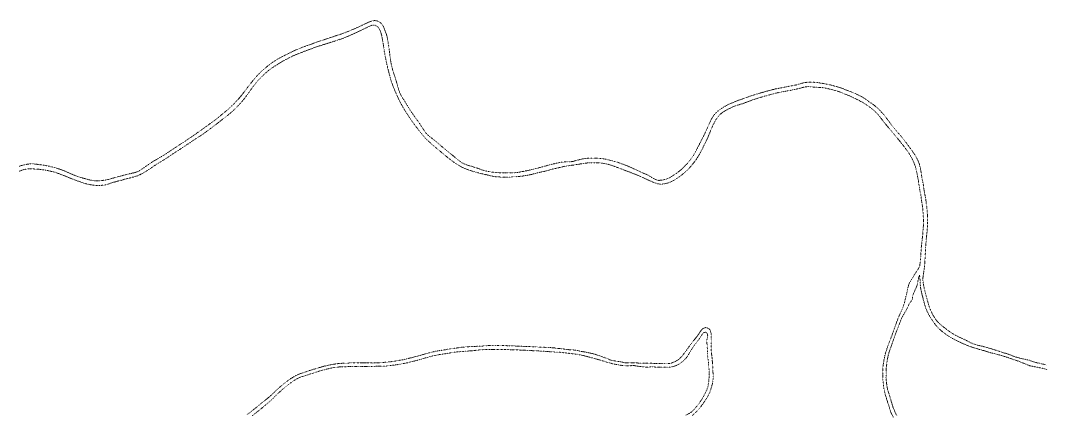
# Model space of a CAD drawing. Extents: x 682410 to 689460, y 7661803 to 7669124.
# Drawn here: x 685688 to 687350, y 7668486 to 7669124 of the extents above; entities that cross this region are included whole.
import ezdxf

# ---------------------------------------------------------------- set-up
doc = ezdxf.new("R2010")
doc.units = 0
doc.header["$MEASUREMENT"] = 0
doc.linetypes.add('DOT', pattern=[0.25, 0, -0.25])
doc.layers.add('02 TOE_Line', color=1, linetype='DOT', lineweight=20)

msp = doc.modelspace()

# ---------------------------------------------------------------- linework, layer by layer
at = {"layer": '02 TOE_Line'}
for points in [[(687350.8, 7668566, 4269.2), (687346.8, 7668567.2, 4269.6), (687342.2, 7668568.3, 4270), (687338, 7668569.2, 4270.4), (687333.9, 7668570.3, 4270.5), (687329.7, 7668571.7, 4270.8), (687325.6, 7668573.1, 4271), (687321.2, 7668574.3, 4271.1), (687316.9, 7668575.2, 4271.4), (687312.9, 7668576.1, 4271.8), (687308.9, 7668577, 4272), (687304.7, 7668578.1, 4272.3), (687300.6, 7668579.2, 4272.7), (687296.7, 7668580.7, 4273), (687292.9, 7668582.4, 4273.4), (687287.3, 7668584.2, 4273.7), (687281.7, 7668586, 4274.1), (687276.1, 7668587.8, 4274.4), (687270.5, 7668589.6, 4274.8), (687266.6, 7668590.8, 4275), (687262.5, 7668592.1, 4275.3), (687258.5, 7668593.3, 4275.7), (687254.4, 7668594.5, 4276), (687250.4, 7668595.6, 4276.2), (687246.3, 7668596.6, 4276.5), (687242, 7668597.6, 4276.7), (687237.7, 7668598.6, 4277.1), (687233.2, 7668600.1, 4277.4), (687228.8, 7668602, 4277.6), (687224.5, 7668604.2, 4278), (687220.2, 7668606.4, 4278.3), (687215.9, 7668608.5, 4278.7), (687211.6, 7668610.4, 4279), (687207.5, 7668612.3, 4279.3), (687203.6, 7668614.2, 4279.7), (687200.1, 7668616.2, 4280), (687196.7, 7668618.4, 4280.2), (687193.3, 7668620.8, 4280.5), (687189.8, 7668623.4, 4280.8), (687186.3, 7668626.1, 4281.1), (687182.6, 7668629, 4281.4), (687179, 7668632, 4281.8), (687175.6, 7668635.1, 4282.3), (687172.7, 7668638.6, 4282.7), (687169.9, 7668642.7, 4283.1), (687167.3, 7668647, 4283.4), (687165, 7668651.5, 4283.8), (687162.9, 7668656.2, 4284.2), (687161.1, 7668660.9, 4284.6), (687159.6, 7668665.7, 4285), (687158.3, 7668670.6, 4285.4), (687157, 7668675.4, 4285.7), (687155.7, 7668680.2, 4286), (687154.4, 7668684.9, 4286.3), (687153.2, 7668689.5, 4286.6), (687152.3, 7668694.2, 4286.9), (687151.5, 7668698.8, 4287.2), (687151, 7668703.2, 4287.5), (687151.1, 7668707.5, 4287.9), (687151.5, 7668711.5, 4288.2), (687152.2, 7668716.3, 4288.4), (687152.9, 7668720.6, 4288.5), (687153.6, 7668724.7, 4288.9), (687153.9, 7668729.1, 4289.3), (687154.1, 7668733.7, 4289.7), (687154.4, 7668738.4, 4290), (687154.7, 7668743.3, 4290.4), (687155, 7668748.2, 4290.8), (687155.2, 7668753.1, 4291.1), (687155.4, 7668757.2, 4291.3), (687155.7, 7668761.4, 4291.6), (687156.1, 7668765.7, 4291.9), (687156.4, 7668770, 4292.1), (687156.9, 7668774.4, 4292.4), (687157.4, 7668778.9, 4292.8), (687157.8, 7668783.4, 4293.1), (687158.2, 7668788.1, 4293.3), (687158.5, 7668792.8, 4293.7), (687158.6, 7668797.5, 4294), (687158.6, 7668802.2, 4294.3), (687158.5, 7668806.8, 4294.6), (687158.2, 7668811.4, 4295), (687157.8, 7668815.9, 4295.3), (687157.4, 7668820.3, 4295.7), (687156.9, 7668824.7, 4296), (687156.3, 7668829, 4296.3), (687155.7, 7668833.2, 4296.6), (687155, 7668837.3, 4296.9), (687154.3, 7668841.3, 4297.1), (687153.6, 7668845.4, 4297.4), (687152.9, 7668849.3, 4297.6), (687152.3, 7668853.3, 4297.8), (687151.6, 7668858.2, 4298), (687150.7, 7668863, 4298.2), (687149.7, 7668867.5, 4298.5), (687148.8, 7668871.9, 4298.9), (687148.3, 7668876.1, 4299.2), (687147.7, 7668880.3, 4299.5), (687147, 7668884.3, 4299.7), (687145.9, 7668888.9, 4300), (687144.7, 7668892.8, 4300.3), (687143, 7668896.8, 4300.6), (687141.1, 7668900.7, 4300.9), (687138.8, 7668904.8, 4301.2), (687136.2, 7668908.9, 4301.6), (687133.5, 7668912.9, 4301.9), (687130.8, 7668916.6, 4302.2), (687128.2, 7668920.1, 4302.5), (687125.6, 7668923.5, 4302.8), (687123.1, 7668926.9, 4303.1), (687120.6, 7668930.2, 4303.3), (687118, 7668933.5, 4303.5), (687115.3, 7668936.8, 4303.7), (687112.5, 7668940.1, 4303.9), (687109.6, 7668943.2, 4304), (687106.9, 7668946.4, 4304.2), (687104.2, 7668949.7, 4304.3), (687101.6, 7668952.9, 4304.4), (687099.1, 7668956.1, 4304.6), (687096.4, 7668959.8, 4304.8), (687093.6, 7668963.5, 4305.1), (687090.9, 7668967.2, 4305.5), (687087.8, 7668971.1, 4305.9), (687084.8, 7668974.4, 4306.2), (687081.8, 7668977.6, 4306.5), (687078.8, 7668980.9, 4306.9), (687075.2, 7668984, 4307.3), (687071.5, 7668987, 4307.6), (687067.7, 7668989.7, 4308), (687063.9, 7668992.2, 4308.4), (687060.2, 7668994.9, 4308.7), (687056.1, 7668997.7, 4309.2), (687051.8, 7669000.3, 4309.5), (687048.1, 7669002.3, 4309.7), (687044.3, 7669004.2, 4310), (687040.2, 7669006, 4310.2), (687036.2, 7669007.6, 4310.6), (687032.3, 7669009.2, 4310.9), (687028.4, 7669010.7, 4311.2), (687024.5, 7669012.2, 4311.5), (687020.3, 7669013.9, 4311.9), (687015.9, 7669015.4, 4312.1), (687011.3, 7669016.8, 4312.5), (687006.6, 7669018.1, 4312.9), (687001.9, 7669019.3, 4313.2), (686997.2, 7669020.3, 4313.7), (686992.6, 7669021.2, 4314.1), (686988.1, 7669022.1, 4314.4), (686983.6, 7669022.8, 4314.7), (686979.3, 7669023.4, 4315.1), (686974.4, 7669023.8, 4315.5), (686969.5, 7669024.1, 4315.8), (686964.4, 7669024, 4316), (686960.2, 7669023.4, 4316.3), (686956, 7669022.5, 4316.5), (686951.9, 7669021.3, 4316.8), (686948, 7669020.1, 4317.1), (686944.1, 7669019.2, 4317.4), (686940.1, 7669018.5, 4317.7), (686935.9, 7669017.8, 4317.9), (686931.8, 7669017, 4318.3), (686927.7, 7669016.1, 4318.6), (686923.7, 7669015.3, 4318.9), (686919.7, 7669014.6, 4319.1), (686915.7, 7669013.8, 4319.3), (686911.7, 7669013, 4319.4), (686907.7, 7669012.1, 4319.7), (686903.8, 7669011.1, 4319.8), (686899.8, 7669010, 4320), (686895.8, 7669008.9, 4320.1), (686891.8, 7669007.8, 4320.3), (686887.9, 7669006.6, 4320.6), (686884, 7669005.5, 4320.8), (686880, 7669004.3, 4321), (686875.9, 7669003, 4321.2), (686871.6, 7669001.6, 4321.5), (686867.2, 7669000.1, 4321.7), (686862.7, 7668998.6, 4322), (686858, 7668996.9, 4322.2), (686853.2, 7668995.1, 4322.4), (686848.5, 7668993.3, 4322.6), (686843.9, 7668991.5, 4322.8), (686839.4, 7668989.6, 4323), (686835, 7668987.6, 4323.2), (686830.7, 7668985.3, 4323.4), (686826.7, 7668983, 4323.7), (686822.7, 7668980.4, 4323.9), (686819, 7668977.6, 4324.2), (686815.7, 7668974.5, 4324.4), (686812.6, 7668971.3, 4324.6), (686810.1, 7668967.6, 4324.8), (686807.8, 7668963.8, 4325), (686805.7, 7668959.5, 4325.2), (686803.6, 7668955, 4325.4), (686801.7, 7668950.4, 4325.6), (686799.5, 7668945.7, 4325.7), (686797.8, 7668942, 4325.8), (686796, 7668938.3, 4325.9), (686794.2, 7668934.6, 4326), (686792.3, 7668930.9, 4326.2), (686790.4, 7668927.3, 4326.4), (686788.6, 7668923.7, 4326.5), (686786.7, 7668920, 4326.7), (686784.9, 7668916.4, 4326.9), (686783.1, 7668912.8, 4327.1), (686781.1, 7668909.3, 4327.2), (686779.1, 7668905.9, 4327.4), (686776.9, 7668902.5, 4327.6), (686774.5, 7668899.3, 4327.8), (686772, 7668896.1, 4328), (686769.5, 7668893.1, 4328.2), (686766.8, 7668890.1, 4328.4), (686764, 7668887.2, 4328.6), (686761.1, 7668884.4, 4328.9), (686758.2, 7668881.8, 4329.2), (686754.3, 7668878.6, 4329.6), (686750.3, 7668875.8, 4330), (686746.4, 7668873.1, 4330.2), (686742.6, 7668870.8, 4330.4), (686738.8, 7668868.8, 4330.5), (686735.3, 7668867.3, 4330.6), (686731, 7668866, 4330.5), (686726.8, 7668865.2, 4330.4), (686722.5, 7668865, 4330.3), (686718.3, 7668866, 4330.1), (686714.2, 7668868.1, 4330.1), (686710.6, 7668870.2, 4330.1), (686706.8, 7668872.5, 4330.1), (686702.6, 7668874.6, 4330.1), (686698.3, 7668876.4, 4330.1), (686694.1, 7668878.3, 4330.1), (686689.8, 7668880.3, 4330.2), (686685.5, 7668882.3, 4330.3), (686681.2, 7668884.3, 4330.4), (686676.7, 7668886.3, 4330.5), (686672, 7668888.2, 4330.5), (686667.3, 7668890.1, 4330.5), (686662.5, 7668891.9, 4330.6), (686657.8, 7668893.5, 4330.6), (686653.2, 7668895, 4330.7), (686648.6, 7668896.3, 4330.8), (686644.1, 7668897.6, 4330.9), (686639.5, 7668898.7, 4331), (686634.9, 7668899.6, 4331.1), (686630.2, 7668900.3, 4331.2), (686625.5, 7668900.9, 4331.3), (686620.9, 7668901.2, 4331.4), (686616.3, 7668901.2, 4331.6), (686611.8, 7668901.1, 4331.7), (686607.4, 7668900.8, 4331.8), (686603.1, 7668900.3, 4331.9), (686598.7, 7668899.7, 4332), (686594.4, 7668898.8, 4332), (686590.3, 7668897.6, 4332), (686586.3, 7668896.5, 4332), (686582.5, 7668895.5, 4332), (686577.7, 7668895, 4332), (686573.8, 7668895, 4332.1), (686569.6, 7668894.8, 4332.1), (686565.4, 7668894.4, 4332.1), (686561.1, 7668893.6, 4332.2), (686556.6, 7668892.7, 4332.2), (686552.1, 7668891.7, 4332.2), (686547.6, 7668890.7, 4332.2), (686543.1, 7668889.5, 4332.3), (686538.5, 7668888.2, 4332.3), (686534, 7668887, 4332.4), (686529.6, 7668885.7, 4332.4), (686525.3, 7668884.6, 4332.5), (686521, 7668883.5, 4332.5), (686516.6, 7668882.4, 4332.5), (686512.2, 7668881.5, 4332.5), (686507.7, 7668880.5, 4332.6), (686503.2, 7668879.6, 4332.6), (686498.5, 7668878.7, 4332.7), (686493.9, 7668878, 4332.8), (686489.4, 7668877.5, 4333), (686485, 7668877.2, 4333.1), (686480.6, 7668877.1, 4333.1), (686476.2, 7668877.1, 4333.1), (686471.7, 7668877.1, 4333.2), (686467, 7668877.3, 4333.3), (686462.4, 7668877.5, 4333.5), (686457.9, 7668877.8, 4333.6), (686453.7, 7668878.2, 4333.8), (686449.8, 7668878.7, 4333.9), (686445.3, 7668879.5, 4334), (686441, 7668880.6, 4334.1), (686436.8, 7668881.8, 4334.1), (686432.7, 7668883.2, 4334.1), (686428.5, 7668884.7, 4334.1), (686424.2, 7668886.1, 4334.2), (686420.1, 7668887.5, 4334.2), (686415.9, 7668888.6, 4334.2), (686411.8, 7668889.9, 4334.3), (686407.8, 7668891.4, 4334.4), (686403.9, 7668893.3, 4334.5), (686400.2, 7668895.8, 4334.6), (686396.4, 7668898.9, 4334.8), (686393.3, 7668901.4, 4334.9), (686390.1, 7668904.1, 4335), (686386.8, 7668906.8, 4335.2), (686383.4, 7668909.5, 4335.3), (686380, 7668912.3, 4335.5), (686376.5, 7668915.1, 4335.7), (686373.1, 7668918, 4335.8), (686369.6, 7668920.9, 4335.9), (686366.2, 7668923.9, 4336), (686362.7, 7668926.9, 4336.2), (686359.2, 7668929.7, 4336.2), (686355.8, 7668932.4, 4336.3), (686352.4, 7668935, 4336.5), (686349, 7668937.7, 4336.6), (686346, 7668940.6, 4336.7), (686343.5, 7668943.9, 4336.9), (686341.2, 7668947.6, 4337), (686338.7, 7668951.3, 4337.3), (686336.2, 7668955.1, 4337.5), (686333.5, 7668958.8, 4337.7), (686330.9, 7668962.5, 4338), (686328.2, 7668966.1, 4338.2), (686325.5, 7668969.9, 4338.4), (686322.8, 7668973.7, 4338.7), (686320.3, 7668977.5, 4338.9), (686317.9, 7668981.2, 4339.1), (686315.6, 7668985, 4339.2), (686313.3, 7668988.9, 4339.3), (686310.8, 7668993, 4339.5), (686308.3, 7668996.9, 4339.8), (686305.9, 7669000.6, 4340), (686303.8, 7669004.3, 4340.2), (686302.2, 7669008.1, 4340.4), (686300.8, 7669012.1, 4340.6), (686299.6, 7669016.1, 4340.7), (686298.4, 7669020.3, 4340.9), (686297.3, 7669024.5, 4341), (686296, 7669028.8, 4341.1), (686294.6, 7669033.1, 4341.3), (686293.2, 7669037.4, 4341.4), (686291.8, 7669041.9, 4341.7), (686290.5, 7669046.6, 4341.9), (686289.2, 7669051.4, 4342.2), (686288.2, 7669056, 4342.5), (686287.5, 7669060.6, 4342.8), (686286.9, 7669065.4, 4343.1), (686286.3, 7669070.4, 4343.4), (686285.7, 7669075.4, 4343.7), (686285, 7669080.5, 4344.2), (686284.3, 7669085.5, 4344.7), (686283.6, 7669090.3, 4345.1), (686282.7, 7669094.9, 4345.6), (686281.6, 7669099.4, 4346), (686280.3, 7669103.6, 4346.4), (686278.8, 7669107.6, 4346.7), (686277.3, 7669111.4, 4346.9), (686275.1, 7669115.8, 4347.2), (686272.3, 7669119.5, 4347.5), (686268.2, 7669122.5, 4347.6), (686263.2, 7669123.8, 4347.7), (686258.5, 7669123.4, 4347.8), (686253.9, 7669121.8, 4347.8), (686250.2, 7669120.2, 4347.8), (686246.3, 7669118.4, 4347.8), (686242.1, 7669116.4, 4347.8), (686237.7, 7669114.4, 4347.9), (686233.2, 7669112.3, 4347.9), (686228.6, 7669110.2, 4347.9), (686223.9, 7669108.2, 4347.9), (686219.1, 7669106.2, 4347.9), (686214.2, 7669104.3, 4348), (686209.3, 7669102.5, 4348), (686204.5, 7669100.9, 4348), (686199.6, 7669099.4, 4348), (686194.8, 7669097.8, 4348), (686190, 7669096.3, 4347.9), (686185.2, 7669094.6, 4347.9), (686180.5, 7669093, 4347.8), (686175.6, 7669091.3, 4347.7), (686170.7, 7669089.7, 4347.6), (686165.7, 7669088, 4347.5), (686161.9, 7669086.7, 4347.5), (686158, 7669085.3, 4347.4), (686154.1, 7669083.9, 4347.4), (686150.1, 7669082.4, 4347.4), (686146.2, 7669081, 4347.5), (686142.4, 7669079.5, 4347.5), (686138.6, 7669078, 4347.5), (686133.7, 7669075.9, 4347.5), (686130, 7669074.3, 4347.5), (686126.3, 7669072.5, 4347.5), (686122.6, 7669070.7, 4347.5), (686118.9, 7669068.9, 4347.5), (686115.3, 7669067.1, 4347.4), (686111.6, 7669065.2, 4347.4), (686108, 7669063.3, 4347.3), (686103.3, 7669060.6, 4347.3), (686098.9, 7669057.8, 4347.2), (686094.7, 7669054.9, 4347.2), (686090.7, 7669051.9, 4347.1), (686086.9, 7669048.8, 4347), (686083.2, 7669045.7, 4346.9), (686079.6, 7669042.5, 4346.8), (686076.2, 7669039.3, 4346.8), (686073, 7669036.1, 4346.6), (686069.9, 7669032.8, 4346.5), (686067, 7669029.4, 4346.2), (686064.1, 7669026, 4346.1), (686061.4, 7669022.6, 4345.9), (686058.8, 7669019.3, 4345.8), (686056.2, 7669016, 4345.5), (686053.7, 7669012.6, 4345.3), (686051.2, 7669009.3, 4345.1), (686048.7, 7669006.1, 4344.9), (686045.7, 7669002.2, 4344.7), (686042.5, 7668998.4, 4344.5), (686039.9, 7668995.5, 4344.3), (686037.1, 7668992.6, 4344.1), (686034.4, 7668989.7, 4343.9), (686031.4, 7668986.7, 4343.7), (686028.3, 7668983.7, 4343.6), (686025.1, 7668980.8, 4343.4), (686021.8, 7668977.8, 4343.3), (686018.4, 7668975.1, 4343.2), (686015, 7668972.3, 4343.1), (686011.6, 7668969.6, 4343), (686008.3, 7668966.8, 4342.8), (686005.2, 7668964.3, 4342.6), (686002, 7668961.8, 4342.5), (685998.7, 7668959.5, 4342.3), (685995.3, 7668957.1, 4342.1), (685991.9, 7668954.5, 4341.9), (685988.4, 7668952, 4341.8), (685984.9, 7668949.5, 4341.6), (685981.4, 7668947.1, 4341.5), (685978.1, 7668944.7, 4341.3), (685974.8, 7668942.3, 4341.1), (685970.8, 7668939.4, 4340.9), (685966.7, 7668936.7, 4340.6), (685963.3, 7668934.4, 4340.4), (685959.9, 7668932, 4340.2), (685956.4, 7668929.6, 4340), (685952.7, 7668927.1, 4339.8), (685949, 7668924.8, 4339.7), (685945.3, 7668922.5, 4339.5), (685941.6, 7668920.1, 4339.2), (685937.9, 7668917.7, 4339.1), (685934.4, 7668915.4, 4338.9), (685930.8, 7668913, 4338.7), (685927.2, 7668910.6, 4338.4), (685923.6, 7668908.2, 4338.2), (685919.9, 7668905.9, 4338), (685916.1, 7668903.5, 4337.8), (685912.2, 7668901.2, 4337.6), (685908.3, 7668898.9, 4337.5), (685904.5, 7668896.7, 4337.5), (685900.7, 7668894.4, 4337.4), (685897, 7668891.9, 4337.3), (685893.2, 7668889.3, 4337.1), (685889.7, 7668886.8, 4336.9), (685886.2, 7668884.4, 4336.8), (685882.8, 7668882.1, 4336.7), (685879.5, 7668880.2, 4336.5), (685875.3, 7668878.4, 4336.4), (685871.2, 7668877.2, 4336.4), (685866.6, 7668876.2, 4336.3), (685862.7, 7668875.3, 4336.3), (685858.7, 7668874.3, 4336.1), (685854.7, 7668873.2, 4336), (685850.6, 7668872.2, 4335.9), (685846.4, 7668871.1, 4335.7), (685842.3, 7668870, 4335.5), (685838.2, 7668868.8, 4335.3), (685834.2, 7668867.6, 4335), (685830.1, 7668866.5, 4334.8), (685826, 7668865.7, 4334.5), (685821.8, 7668865, 4334.4), (685817.6, 7668864.5, 4334.4), (685813.5, 7668864.1, 4334.3), (685809.4, 7668864.1, 4334.2), (685805.3, 7668864.6, 4334), (685801.2, 7668865.4, 4334), (685796.9, 7668866.5, 4333.8), (685792.6, 7668867.7, 4333.7), (685788.3, 7668868.9, 4333.6), (685783.9, 7668870.2, 4333.5), (685779.7, 7668871.5, 4333.6), (685775.6, 7668873, 4333.6), (685771.5, 7668874.7, 4333.6), (685767.3, 7668876.6, 4333.7), (685763.1, 7668878.5, 4333.7), (685758.8, 7668880.3, 4333.7), (685754.5, 7668882, 4333.7), (685750.1, 7668883.5, 4333.8), (685745.8, 7668884.9, 4333.9), (685741.7, 7668886.1, 4333.9), (685737.5, 7668887.1, 4334), (685733.2, 7668888.1, 4334.1), (685728.9, 7668889, 4334.2), (685724.6, 7668889.7, 4334.2), (685720.4, 7668890.3, 4334.3), (685716.2, 7668890.9, 4334.4), (685712.1, 7668891.4, 4334.5), (685708, 7668891.7, 4334.6), (685703, 7668891.7, 4334.7), (685698.2, 7668891.2, 4334.6), (685693.8, 7668890.3, 4334.6), (685689.4, 7668889, 4334.6), (685685.2, 7668887.7, 4334.5)], [(687103.3, 7668480.9, 4312.6), (687100.3, 7668486.5, 4312.1), (687098.3, 7668491.5, 4311.5), (687096.6, 7668496.9, 4310.9), (687094.6, 7668502.8, 4310.1), (687092.8, 7668509, 4309.6), (687091.7, 7668512.6, 4309.3), (687090.7, 7668516.2, 4309.1), (687089.8, 7668519.2, 4308.7), (687088.3, 7668524.6, 4308.4), (687087.5, 7668530.3, 4307.7), (687086.8, 7668535.7, 4307.2), (687086.1, 7668541.9, 4306.6), (687085.9, 7668547.2, 4306.2), (687085.8, 7668551.3, 4305.8), (687085.8, 7668555.5, 4305.4), (687086, 7668561.3, 4304.8), (687086.7, 7668567.5, 4304.2), (687087.8, 7668574.3, 4303.5), (687089, 7668580.3, 4302.8), (687090.2, 7668585.1, 4302.2), (687092.3, 7668591.5, 4301.4), (687093.5, 7668595.2, 4301), (687094.7, 7668598.8, 4300.6), (687096.5, 7668603, 4300.1), (687098.2, 7668607.2, 4299.6), (687099.6, 7668611, 4299.2), (687101, 7668614.8, 4298.8), (687103, 7668620.8, 4298.8), (687104.6, 7668624.9, 4297.9), (687106.1, 7668629, 4297), (687108.4, 7668635.4, 4296.8), (687109.7, 7668638.9, 4296.5), (687111, 7668642.4, 4296.2), (687113.1, 7668647.1, 4295.8), (687115.2, 7668651.7, 4295.3), (687116.8, 7668655.5, 4295.1), (687118.5, 7668659.3, 4294.9), (687119.8, 7668663.3, 4294.5), (687121.1, 7668667.2, 4294.1), (687122.1, 7668671.7, 4293.7), (687123.1, 7668676.2, 4293.4), (687124.9, 7668682.8, 4292.9), (687125.6, 7668686.3, 4292.6), (687126.4, 7668689.9, 4292.3), (687127.8, 7668695.8, 4291.9), (687128.6, 7668697.8, 4291.7), (687130.8, 7668701.8, 4291.4), (687133.1, 7668705.6, 4291), (687135.4, 7668709.4, 4290.6), (687139, 7668714.8, 4290), (687141, 7668718, 4289.7), (687143.1, 7668721.1, 4289.4), (687145.8, 7668726.2, 4289), (687146.3, 7668730.5, 4289), (687146.9, 7668735.9, 4289.4), (687147.3, 7668740.7, 4290), (687147.7, 7668744.9, 4290.3), (687147.9, 7668749.6, 4290.6), (687148.2, 7668753.8, 4290.9), (687148.5, 7668758.2, 4291.1), (687149, 7668762.7, 4291.4), (687149.5, 7668767.3, 4291.8), (687150, 7668771.9, 4292.1), (687150.5, 7668776.6, 4292.4), (687150.9, 7668781, 4292.7), (687151.2, 7668785.5, 4293), (687151.6, 7668789.9, 4293.4), (687151.9, 7668794.3, 4293.7), (687152, 7668798.7, 4294), (687151.8, 7668803.3, 4294.2), (687151.5, 7668807.8, 4294.6), (687151.2, 7668812.3, 4294.9), (687150.9, 7668816.7, 4295.3), (687150.4, 7668821.2, 4295.7), (687149.8, 7668825.8, 4296), (687149.1, 7668830.4, 4296.3), (687148.5, 7668834.9, 4296.7), (687147.9, 7668839.4, 4296.9), (687147, 7668844.1, 4297.2), (687146, 7668848.7, 4297.5), (687145.2, 7668853.5, 4297.7), (687144.6, 7668858.2, 4298), (687143.9, 7668862.9, 4298.3), (687143.1, 7668867.6, 4298.6), (687142.1, 7668872.4, 4298.9), (687141.2, 7668877, 4299.3), (687140.2, 7668881.7, 4299.6), (687139.1, 7668886.2, 4299.9), (687137.7, 7668890.6, 4300.3), (687135.9, 7668895.1, 4300.6), (687133.8, 7668899.3, 4301), (687131.5, 7668903.5, 4301.3), (687129.2, 7668907.6, 4301.7), (687126.6, 7668911.6, 4302), (687123.6, 7668915.5, 4302.3), (687121.2, 7668918.7, 4302.6), (687118.7, 7668921.9, 4302.8), (687115.7, 7668925.7, 4303), (687112.9, 7668929.3, 4303.3), (687110, 7668932.7, 4303.4), (687107.1, 7668936.1, 4303.7), (687104.1, 7668939.7, 4303.9), (687101.1, 7668943.4, 4304.1), (687098, 7668947.2, 4304.3), (687095.3, 7668950.3, 4304.5), (687092.6, 7668953.6, 4304.6), (687089.8, 7668956.9, 4304.8), (687087.1, 7668960.2, 4305), (687084.6, 7668963.5, 4305.4), (687081.8, 7668967.3, 4305.8), (687079, 7668970.6, 4306.2), (687076.1, 7668973.7, 4306.6), (687073.1, 7668976.7, 4307), (687069.9, 7668979.7, 4307.4), (687066.4, 7668982.5, 4307.8), (687062.7, 7668985.1, 4308.2), (687058.9, 7668987.8, 4308.6), (687055.2, 7668990.1, 4308.9), (687051.6, 7668992.2, 4309.4), (687047.9, 7668994.1, 4309.7), (687044, 7668996.1, 4309.9), (687040, 7668998, 4310.1), (687036, 7668999.9, 4310.4), (687032.2, 7669001.8, 4310.8), (687028.3, 7669003.4, 4311), (687024.3, 7669004.9, 4311.2), (687020.4, 7669006.5, 4311.5), (687016.5, 7669008.2, 4311.9), (687012.6, 7669009.5, 4312.3), (687008.6, 7669010.6, 4312.6), (687004.4, 7669011.7, 4312.9), (687000.2, 7669012.8, 4313.2), (686995.9, 7669013.8, 4313.6), (686991.4, 7669014.7, 4314), (686987.3, 7669015.3, 4314.3), (686982.9, 7669015.6, 4314.6), (686978.1, 7669015.8, 4315), (686973.5, 7669016.1, 4315.5), (686969.2, 7669016.6, 4315.8), (686964.6, 7669016.8, 4316.1), (686960.7, 7669016.5, 4316.3), (686956.5, 7669015.5, 4316.5), (686952, 7669014.4, 4316.9), (686947.5, 7669013.3, 4317.4), (686943.2, 7669012.4, 4317.8), (686938.8, 7669011.4, 4318.1), (686934.1, 7669010.4, 4318.3), (686929.8, 7669009.6, 4318.4), (686925.4, 7669008.8, 4318.6), (686921.1, 7669008, 4318.9), (686916.7, 7669007.2, 4319.2), (686912.4, 7669006.2, 4319.5), (686908, 7669005, 4319.6), (686903.5, 7669003.8, 4319.8), (686898.8, 7669002.6, 4320.1), (686894.2, 7669001.3, 4320.3), (686889.5, 7668999.9, 4320.5), (686884.9, 7668998.5, 4320.8), (686880.4, 7668997.3, 4321.1), (686876.1, 7668995.8, 4321.3), (686871.8, 7668994.3, 4321.5), (686867.5, 7668992.6, 4321.7), (686863.1, 7668990.9, 4321.8), (686858.5, 7668989.3, 4322.1), (686853.8, 7668987.8, 4322.3), (686849.2, 7668986.4, 4322.6), (686844.8, 7668984.9, 4322.8), (686840.6, 7668983, 4323.1), (686836.5, 7668981, 4323.2), (686832.5, 7668979, 4323.4), (686828.7, 7668976.7, 4323.6), (686825.2, 7668974.4, 4323.9), (686822.1, 7668971.8, 4324.2), (686819.3, 7668968.6, 4324.5), (686816.6, 7668965.1, 4324.8), (686814.1, 7668961.4, 4325), (686811.9, 7668957.2, 4325.2), (686810.1, 7668953.5, 4325.4), (686808.4, 7668949.6, 4325.5), (686806.8, 7668945.7, 4325.6), (686805.2, 7668941.8, 4325.8), (686803.6, 7668937.8, 4325.9), (686801.9, 7668933.8, 4326), (686800.1, 7668929.8, 4326.2), (686798.2, 7668925.8, 4326.3), (686796.3, 7668921.9, 4326.5), (686794.3, 7668918.1, 4326.7), (686792.3, 7668914.2, 4326.8), (686790.3, 7668910.3, 4327), (686788.1, 7668906.5, 4327.2), (686785.8, 7668902.7, 4327.4), (686783.5, 7668899, 4327.6), (686780.8, 7668895.4, 4327.9), (686778.1, 7668892, 4328.1), (686775.3, 7668888.6, 4328.3), (686772.4, 7668885.2, 4328.4), (686769.4, 7668881.9, 4328.6), (686766.1, 7668879, 4328.9), (686762.8, 7668876.2, 4329.1), (686759.4, 7668873.5, 4329.4), (686756, 7668870.9, 4329.7), (686752.3, 7668868.3, 4330), (686748.7, 7668866, 4330.2), (686744.9, 7668864, 4330.4), (686741.2, 7668862.2, 4330.6), (686736.4, 7668860.5, 4330.7), (686732.3, 7668859.5, 4330.7), (686728, 7668859, 4330.6), (686723.7, 7668859.1, 4330.4), (686719.2, 7668859.9, 4330.3), (686714.8, 7668861.4, 4330.2), (686710.7, 7668863.2, 4330.1), (686706.6, 7668865.1, 4330), (686702.4, 7668867.1, 4330), (686698.2, 7668869, 4330), (686694, 7668870.9, 4330.1), (686689.9, 7668872.7, 4330.2), (686685.8, 7668874.4, 4330.2), (686681.6, 7668876, 4330.3), (686677.4, 7668877.6, 4330.4), (686673.1, 7668879.2, 4330.5), (686668.8, 7668880.9, 4330.5), (686664.4, 7668882.6, 4330.5), (686660, 7668884.2, 4330.5), (686655.5, 7668885.9, 4330.5), (686651.1, 7668887.5, 4330.6), (686646.6, 7668889.1, 4330.6), (686642.1, 7668890.6, 4330.7), (686637.5, 7668891.7, 4330.9), (686632.9, 7668892.6, 4331.1), (686628.2, 7668893.2, 4331.2), (686623.6, 7668893.5, 4331.3), (686619.1, 7668893.7, 4331.4), (686614.6, 7668893.6, 4331.5), (686610, 7668893.4, 4331.7), (686605.4, 7668893.1, 4331.9), (686601.1, 7668892.6, 4332.1), (686596.5, 7668891.8, 4331.9), (686591.8, 7668891, 4331.9), (686587.1, 7668890.2, 4332), (686582.5, 7668889.6, 4332), (686578, 7668889, 4332), (686573.5, 7668888.4, 4332.1), (686569.2, 7668887.6, 4332.1), (686564.9, 7668886.5, 4332.2), (686560.7, 7668885.6, 4332.3), (686556.5, 7668884.7, 4332.3), (686552.5, 7668883.8, 4332.3), (686548.6, 7668882.8, 4332.3), (686544.4, 7668881.6, 4332.3), (686539.9, 7668880.3, 4332.4), (686535.2, 7668879.2, 4332.4), (686530.4, 7668878.2, 4332.4), (686525.6, 7668877.1, 4332.5), (686520.7, 7668875.8, 4332.5), (686515.9, 7668874.6, 4332.5), (686511.1, 7668873.5, 4332.6), (686506.9, 7668872.7, 4332.7), (686502, 7668872.1, 4332.8), (686497.1, 7668871.5, 4332.9), (686493, 7668871.1, 4333), (686488.7, 7668870.7, 4333), (686484.2, 7668870.5, 4333.1), (686479.9, 7668870.4, 4333.1), (686475.6, 7668870.4, 4333.2), (686471.2, 7668870.4, 4333.2), (686466.8, 7668870.4, 4333.3), (686462.4, 7668870.6, 4333.4), (686458.2, 7668871, 4333.5), (686454, 7668871.6, 4333.7), (686449.9, 7668872.5, 4333.8), (686445.9, 7668873.4, 4333.9), (686441.1, 7668874.6, 4334), (686437.1, 7668875.5, 4334), (686433, 7668876.4, 4334), (686428.7, 7668877.5, 4334.1), (686424.4, 7668878.7, 4334.1), (686420.1, 7668880, 4334.2), (686415.9, 7668881.4, 4334.3), (686411.7, 7668882.8, 4334.3), (686407.6, 7668884.5, 4334.4), (686403.5, 7668886.4, 4334.5), (686399.5, 7668888.6, 4334.6), (686395.6, 7668890.9, 4334.8), (686391.8, 7668893.4, 4334.9), (686388.2, 7668896, 4335), (686384.7, 7668898.7, 4335.2), (686381.2, 7668901.4, 4335.3), (686377.7, 7668904.2, 4335.4), (686374.3, 7668907.1, 4335.5), (686370.9, 7668909.9, 4335.7), (686367.5, 7668912.8, 4335.9), (686364.1, 7668915.5, 4336), (686360.7, 7668918.4, 4336.1), (686357.3, 7668921.3, 4336.2), (686353.8, 7668924.3, 4336.4), (686350.3, 7668927.5, 4336.5), (686346.8, 7668930.8, 4336.6), (686343.4, 7668934.3, 4336.7), (686340.1, 7668938, 4336.8), (686337, 7668941.8, 4337), (686334, 7668945.5, 4337.2), (686331.1, 7668949.2, 4337.5), (686328.3, 7668952.9, 4337.7), (686325.6, 7668956.6, 4337.9), (686322.9, 7668960.3, 4338.1), (686320.2, 7668964.1, 4338.4), (686317.7, 7668967.9, 4338.6), (686315.1, 7668971.8, 4338.8), (686312.6, 7668975.7, 4339), (686310.1, 7668979.7, 4339.2), (686307.7, 7668983.8, 4339.4), (686305.4, 7668987.8, 4339.6), (686303.1, 7668991.9, 4339.7), (686301.1, 7668996, 4340), (686299.3, 7669000.1, 4340.2), (686297.5, 7669004.1, 4340.4), (686295.7, 7669008, 4340.6), (686294, 7669011.8, 4340.7), (686292.2, 7669016.3, 4340.8), (686290.7, 7669020.6, 4341), (686289.2, 7669025.2, 4341.1), (686287.9, 7669029.1, 4341.1), (686286.8, 7669033.2, 4341.3), (686285.7, 7669037.4, 4341.5), (686284.5, 7669041.7, 4341.7), (686283.3, 7669046, 4341.9), (686282.3, 7669050.3, 4342.2), (686281.4, 7669054.4, 4342.4), (686280.6, 7669058.4, 4342.7), (686279.8, 7669062.5, 4342.9), (686278.9, 7669066.7, 4343.1), (686278.1, 7669070.8, 4343.3), (686277.3, 7669075.7, 4343.6), (686276.8, 7669080.5, 4344.1), (686276, 7669085.1, 4344.5), (686275.2, 7669089.7, 4345), (686274.4, 7669094.3, 4345.4), (686273.4, 7669098.9, 4345.8), (686272.4, 7669103.1, 4346.2), (686271, 7669107.4, 4346.6), (686268.9, 7669111.3, 4346.9), (686266, 7669114.4, 4347.1), (686262.6, 7669116.2, 4347.2), (686259, 7669116.5, 4347.5), (686255, 7669115.4, 4347.6), (686251.3, 7669113.6, 4347.6), (686247.2, 7669111.5, 4347.6), (686242.8, 7669109.4, 4347.6), (686238.3, 7669107.2, 4347.6), (686233.9, 7669105.1, 4347.7), (686229.4, 7669103, 4347.7), (686224.9, 7669101.1, 4347.8), (686220.3, 7669099.1, 4347.8), (686216.5, 7669097.5, 4347.8), (686212.7, 7669095.9, 4347.9), (686208.8, 7669094.4, 4347.9), (686204.8, 7669093.1, 4347.8), (686200.8, 7669091.7, 4347.7), (686196.7, 7669090.4, 4347.7), (686192.5, 7669089, 4347.6), (686188.3, 7669087.7, 4347.6), (686184.1, 7669086.4, 4347.5), (686180, 7669085.1, 4347.4), (686176, 7669083.8, 4347.3), (686172, 7669082.6, 4347.3), (686168.1, 7669081.3, 4347.3), (686164.2, 7669080, 4347.2), (686160.3, 7669078.6, 4347.2), (686156.4, 7669077.1, 4347.2), (686152.5, 7669075.6, 4347.2), (686148.5, 7669074.1, 4347.1), (686144.4, 7669072.5, 4347.1), (686140.3, 7669070.9, 4347.2), (686136.3, 7669069.4, 4347.2), (686132.5, 7669067.8, 4347.2), (686128.8, 7669066.2, 4347.2), (686125.1, 7669064.5, 4347.1), (686120.7, 7669062.2, 4347.1), (686116.5, 7669059.9, 4347.1), (686112.4, 7669057.6, 4347), (686108.2, 7669055.1, 4346.9), (686104.2, 7669052.7, 4346.9), (686100.3, 7669050.2, 4346.8), (686096.6, 7669047.8, 4346.8), (686093.2, 7669045.5, 4346.8), (686089.4, 7669042.6, 4346.7), (686086.3, 7669039.9, 4346.6), (686083, 7669036.9, 4346.6), (686079.6, 7669033.7, 4346.5), (686076.1, 7669030.3, 4346.4), (686073.4, 7669027.4, 4346.2), (686070.7, 7669024.3, 4346), (686068, 7669021, 4345.9), (686065.4, 7669017.6, 4345.7), (686062.8, 7669014.2, 4345.5), (686060.2, 7669010.5, 4345.2), (686057.5, 7669006.8, 4345.1), (686054.9, 7669003.1, 4344.8), (686052.1, 7668999.3, 4344.6), (686049.3, 7668995.7, 4344.4), (686046.3, 7668992.1, 4344.2), (686043.3, 7668988.8, 4344.1), (686040.2, 7668985.5, 4343.9), (686037.2, 7668982.3, 4343.8), (686033.9, 7668979.2, 4343.7), (686030.6, 7668976.2, 4343.5), (686027.1, 7668973.2, 4343.4), (686023.6, 7668970.3, 4343.2), (686020, 7668967.5, 4343.1), (686016.4, 7668964.7, 4342.9), (686012.8, 7668962, 4342.7), (686009.3, 7668959.2, 4342.6), (686005.8, 7668956.4, 4342.4), (686002.2, 7668953.7, 4342.2), (685998.6, 7668951.1, 4342.1), (685995.1, 7668948.5, 4341.9), (685991.6, 7668945.8, 4341.7), (685988, 7668943.2, 4341.6), (685984.5, 7668940.7, 4341.4), (685980.8, 7668938.2, 4341.2), (685977.2, 7668935.8, 4340.9), (685973.5, 7668933.4, 4340.7), (685969.8, 7668931, 4340.5), (685966, 7668928.5, 4340.2), (685962.2, 7668925.9, 4340), (685958.3, 7668923.3, 4339.8), (685954.5, 7668920.7, 4339.7), (685950.6, 7668918.2, 4339.5), (685946.9, 7668915.7, 4339.3), (685943.1, 7668913.3, 4339), (685939.4, 7668910.9, 4338.7), (685935.6, 7668908.5, 4338.5), (685931.7, 7668906, 4338.3), (685927.9, 7668903.3, 4338.1), (685923.9, 7668900.7, 4338), (685920, 7668898.2, 4337.8), (685916, 7668895.7, 4337.7), (685912.1, 7668893.3, 4337.5), (685908.2, 7668890.9, 4337.3), (685904.4, 7668888.5, 4337.2), (685900.7, 7668885.9, 4337.1), (685897, 7668883.4, 4337), (685893.2, 7668881.1, 4336.9), (685889.6, 7668878.9, 4336.8), (685885.9, 7668876.7, 4336.7), (685882.1, 7668874.6, 4336.6), (685878, 7668872.7, 4336.4), (685873.7, 7668871.2, 4336.4), (685869.4, 7668870.1, 4336.3), (685865.2, 7668869.1, 4336.3), (685861, 7668868, 4336.2), (685857, 7668866.9, 4336.1), (685853, 7668865.8, 4336), (685848.9, 7668864.6, 4335.8), (685844.7, 7668863.5, 4335.5), (685840.5, 7668862.4, 4335.3), (685836.2, 7668861.1, 4335), (685831.9, 7668859.6, 4334.8), (685827.5, 7668858.2, 4334.7), (685823, 7668857.3, 4334.6), (685818.5, 7668856.9, 4334.5), (685814, 7668856.9, 4334.4), (685809.3, 7668857, 4334.3), (685804.6, 7668857.5, 4334.1), (685799.9, 7668858.2, 4334), (685795.3, 7668859.2, 4333.9), (685790.8, 7668860.5, 4333.8), (685786.4, 7668861.9, 4333.7), (685782.1, 7668863.4, 4333.6), (685777.8, 7668864.9, 4333.6), (685773.5, 7668866.5, 4333.5), (685769.2, 7668868.2, 4333.5), (685765, 7668869.9, 4333.5), (685760.9, 7668871.7, 4333.6), (685757, 7668873.3, 4333.6), (685753.1, 7668874.8, 4333.7), (685749.1, 7668876.3, 4333.7), (685745, 7668877.7, 4333.8), (685740.8, 7668878.9, 4333.9), (685736.6, 7668879.9, 4334), (685732.3, 7668880.8, 4334), (685728, 7668881.6, 4334.1), (685723.7, 7668882.3, 4334.2), (685719.4, 7668882.8, 4334.4), (685715.2, 7668883.2, 4334.5), (685711, 7668883.4, 4334.5), (685707, 7668883.6, 4334.4), (685702.2, 7668883.7, 4334.4), (685697.8, 7668883.4, 4334.5), (685693.5, 7668882.6, 4334.6), (685689.1, 7668881.2, 4334.5), (685685.2, 7668879.7, 4334.4)], [(687352.7, 7668558.7, 4268.9), (687348.8, 7668559.8, 4269.3), (687344.7, 7668560.7, 4269.7), (687340.3, 7668561.7, 4270), (687336.4, 7668562.5, 4270.2), (687332.2, 7668563.2, 4270.6), (687327.9, 7668564, 4271), (687323.6, 7668565.1, 4271.3), (687319.5, 7668566.7, 4271.6), (687315.3, 7668568.5, 4271.7), (687310.8, 7668570.3, 4272), (687306.5, 7668572.1, 4272.3), (687302.4, 7668573.4, 4272.6), (687297.9, 7668574.9, 4272.9), (687293.4, 7668576.5, 4273.2), (687289, 7668578.1, 4273.5), (687285.1, 7668579.3, 4273.7), (687280.2, 7668580.8, 4274.1), (687276, 7668582, 4274.4), (687271.9, 7668583.1, 4274.7), (687267.5, 7668584.3, 4275), (687262.9, 7668585.5, 4275.3), (687259, 7668586.5, 4275.5), (687255.1, 7668587.7, 4275.7), (687251.2, 7668588.9, 4276.1), (687247.1, 7668590, 4276.3), (687242.8, 7668591.2, 4276.7), (687238.5, 7668592.5, 4277.1), (687233.9, 7668593.9, 4277.3), (687229.3, 7668595.4, 4277.7), (687224.7, 7668597.1, 4277.9), (687220.1, 7668598.9, 4278.3), (687216.4, 7668600.5, 4278.5), (687211.8, 7668602.6, 4278.9), (687207.4, 7668604.7, 4279.3), (687203, 7668606.9, 4279.7), (687198.7, 7668609.2, 4280), (687194.5, 7668611.6, 4280.3), (687190.5, 7668614.2, 4280.6), (687186.4, 7668617.1, 4280.9), (687182.5, 7668620.1, 4281.2), (687178.7, 7668623.3, 4281.6), (687175.7, 7668626.1, 4281.8), (687173, 7668629.2, 4282.1), (687170.5, 7668632.4, 4282.4), (687167.6, 7668636.3, 4282.8), (687164.8, 7668640.3, 4283.2), (687162.3, 7668644.4, 4283.6), (687159.9, 7668648.6, 4284), (687157.7, 7668653, 4284.3), (687155.8, 7668657.6, 4284.6), (687154.3, 7668662.3, 4285), (687153, 7668667, 4285.3), (687151.8, 7668671.7, 4285.7), (687150.6, 7668676.3, 4286), (687149.3, 7668681, 4286.3), (687148.2, 7668685.8, 4286.6), (687147.3, 7668690.7, 4286.9), (687146.7, 7668695.7, 4287.2), (687146.4, 7668700.7, 4287.5), (687146.2, 7668705.6, 4287.9), (687145.5, 7668711.3, 4288.8), (687144.6, 7668709, 4289.1), (687143.7, 7668705.4, 4289.7), (687142.8, 7668701.8, 4290.2), (687142.6, 7668697.6, 4290.5), (687140.8, 7668693.3, 4291.2), (687138.9, 7668688.7, 4291.8), (687136.2, 7668682.9, 4292.5), (687134.6, 7668678.8, 4292.9), (687133.8, 7668672.4, 4293.3), (687130.4, 7668667.3, 4294.1), (687128, 7668663.8, 4294.3), (687126.1, 7668658.8, 4294.5), (687124.2, 7668655.4, 4294.8), (687122.3, 7668652.1, 4295.1), (687120.1, 7668648.5, 4295.5), (687118, 7668645, 4295.9), (687115.4, 7668639.3, 4296), (687114.2, 7668636, 4296.4), (687112.9, 7668632.7, 4296.7), (687110.4, 7668626.2, 4297.2), (687107.9, 7668619.9, 4298.2), (687105.5, 7668613.8, 4298.6), (687103.4, 7668607.5, 4299.2), (687102.2, 7668604.2, 4299.6), (687101, 7668601, 4300), (687099.6, 7668596.7, 4300.5), (687098.2, 7668592.4, 4301), (687095.9, 7668586.4, 4301.8), (687094.9, 7668582.3, 4302.2), (687093.9, 7668578.3, 4302.6), (687093.3, 7668574.6, 4303), (687092.7, 7668571, 4303.3), (687092.1, 7668566.1, 4303.9), (687091.5, 7668561.2, 4304.5), (687091.4, 7668557.5, 4304.9), (687091.2, 7668553.9, 4305.2), (687091.2, 7668550.1, 4305.6), (687091.1, 7668546.2, 4306.1), (687091.7, 7668540.1, 4306.5), (687092.1, 7668536.2, 4306.8), (687092.5, 7668532.2, 4307.2), (687094, 7668525.5, 4307.9), (687095.5, 7668521, 4308.4), (687097.1, 7668516.4, 4308.8), (687098, 7668512.7, 4309.2), (687099, 7668509, 4309.6), (687100.1, 7668505.6, 4309.9), (687101.2, 7668502.2, 4310.2), (687102.5, 7668497.7, 4310.6), (687104.7, 7668492.5, 4311.4), (687107, 7668487.1, 4312), (687109.1, 7668483.7, 4312.4)], [(686054.7, 7668485.5, 4437.5), (686058, 7668487.9, 4437.9), (686061.2, 7668490.4, 4438.4), (686064.9, 7668493.3, 4438.9), (686068.4, 7668496, 4439.3), (686071.6, 7668498.7, 4439.8), (686074.7, 7668501.3, 4440.3), (686077.9, 7668504, 4440.7), (686081.2, 7668506.6, 4441.1), (686084.6, 7668509.2, 4441.5), (686087.9, 7668511.8, 4442), (686091.2, 7668514.5, 4442.4), (686094.4, 7668517.4, 4442.7), (686097.7, 7668520.6, 4443.1), (686101.1, 7668523.9, 4443.5), (686104.6, 7668527.1, 4443.9), (686107.9, 7668530, 4444.3), (686111.2, 7668532.9, 4444.6), (686114.7, 7668535.8, 4444.9), (686118.3, 7668538.6, 4445.3), (686122, 7668541.3, 4445.7), (686125.7, 7668543.9, 4446.1), (686129.6, 7668546.3, 4446.5), (686133.7, 7668548.6, 4446.9), (686138, 7668550.7, 4447.3), (686142.4, 7668552.3, 4447.7), (686146.6, 7668553.9, 4448.2), (686150.8, 7668555.3, 4448.6), (686155, 7668556.7, 4449.1), (686159.3, 7668558, 4449.6), (686163.7, 7668559.3, 4450), (686168.2, 7668560.6, 4450.4), (686172.9, 7668562, 4450.8), (686177.7, 7668563.4, 4451.1), (686182.3, 7668564.7, 4451.4), (686187.1, 7668565.8, 4451.7), (686192, 7668566.7, 4452), (686196.9, 7668567.5, 4452.3), (686201.8, 7668568.2, 4452.5), (686206.3, 7668568.6, 4452.7), (686211.1, 7668569, 4453), (686215.2, 7668569.2, 4453.1), (686219.4, 7668569.3, 4453.3), (686223.5, 7668569.4, 4453.4), (686227.7, 7668569.5, 4453.5), (686232.1, 7668569.5, 4453.5), (686236.6, 7668569.5, 4453.5), (686240.9, 7668569.5, 4453.4), (686245.2, 7668569.5, 4453.4), (686249.7, 7668569.5, 4453.4), (686254.4, 7668569.4, 4453.3), (686259.1, 7668569.3, 4453.2), (686263.8, 7668569.4, 4453.1), (686268.4, 7668569.6, 4453), (686273, 7668570, 4452.8), (686277.3, 7668570.3, 4452.7), (686281.5, 7668570.8, 4452.6), (686285.8, 7668571.1, 4452.5), (686290, 7668571.6, 4452.4), (686294.4, 7668572.2, 4452.2), (686299, 7668573, 4451.9), (686303.7, 7668573.9, 4451.7), (686308.5, 7668574.8, 4451.6), (686313.1, 7668575.8, 4451.4), (686317.6, 7668576.9, 4451.3), (686322.2, 7668578, 4451.2), (686326.9, 7668579.2, 4451), (686331.7, 7668580.5, 4450.8), (686336.4, 7668581.8, 4450.5), (686340.4, 7668583, 4450.3), (686344.4, 7668584.2, 4450.1), (686348.5, 7668585.3, 4449.9), (686352.5, 7668586.3, 4449.8), (686356.4, 7668587.3, 4449.7), (686361.3, 7668588.3, 4449.6), (686365.9, 7668589.1, 4449.6), (686370.2, 7668589.8, 4449.5), (686374.4, 7668590.5, 4449.4), (686378.7, 7668591.3, 4449.3), (686383.2, 7668592, 4449.1), (686387.8, 7668592.6, 4449), (686392.3, 7668593.2, 4448.9), (686396.5, 7668593.8, 4448.9), (686400.6, 7668594.5, 4448.7), (686405, 7668595, 4448.6), (686409.4, 7668595.3, 4448.5), (686414, 7668595.7, 4448.3), (686418.5, 7668595.9, 4448.1), (686423, 7668596.1, 4447.9), (686427.3, 7668596.3, 4447.9), (686431.3, 7668596.4, 4447.8), (686436, 7668596.7, 4447.7), (686440.4, 7668597.1, 4447.7), (686444.5, 7668597.4, 4447.6), (686449.1, 7668597.6, 4447.5), (686453.4, 7668597.5, 4447.2), (686457.7, 7668597.4, 4446.9), (686461.9, 7668597.4, 4446.6), (686466.5, 7668597.4, 4446.2), (686470.7, 7668597.4, 4445.8), (686475.1, 7668597.4, 4445.3), (686479.4, 7668597.3, 4444.9), (686483.7, 7668597.2, 4444.6), (686487.8, 7668597, 4444.3), (686492.6, 7668596.7, 4443.9), (686496.8, 7668596.5, 4443.4), (686501.1, 7668596.3, 4443), (686505.4, 7668596.2, 4442.6), (686509.9, 7668596, 4442.3), (686514.1, 7668595.8, 4442), (686518.5, 7668595.6, 4441.5), (686522.6, 7668595.5, 4441.1), (686526.7, 7668595.2, 4440.7), (686530.9, 7668595, 4440.4), (686535.3, 7668594.8, 4440.1), (686539.7, 7668594.6, 4439.8), (686543.8, 7668594.4, 4439.4), (686548.1, 7668594.2, 4439), (686552.4, 7668593.9, 4438.6), (686556.8, 7668593.3, 4438.3), (686561, 7668592.7, 4437.9), (686565.1, 7668592.4, 4437.7), (686569.3, 7668591.9, 4437.4), (686573.5, 7668591.2, 4437.1), (686577.6, 7668590.8, 4436.8), (686582, 7668590.6, 4436.4), (686586.1, 7668590.2, 4436), (686590.2, 7668589.5, 4435.8), (686594.3, 7668588.7, 4435.5), (686598.4, 7668587.9, 4435), (686602.6, 7668587.2, 4434.6), (686606.7, 7668586.4, 4434.2), (686611.1, 7668585.5, 4433.8), (686615.5, 7668584.5, 4433.2), (686619.6, 7668583.3, 4432.8), (686624, 7668581.9, 4432.4), (686628.1, 7668580.4, 4432.1), (686632.1, 7668579.1, 4431.8), (686636, 7668577.7, 4431.5), (686639.8, 7668576.2, 4431.1), (686643.5, 7668574.5, 4430.7), (686647.6, 7668573.2, 4430.2), (686651.8, 7668572.6, 4429.9), (686655.8, 7668572.1, 4429.6), (686660.1, 7668571.4, 4429.3), (686664.1, 7668570.5, 4428.9), (686667.9, 7668569.7, 4428.6), (686671.8, 7668569.6, 4428.1), (686676.2, 7668569.7, 4427.8), (686680.5, 7668569.5, 4427.4), (686684.5, 7668569.4, 4426.8), (686689.1, 7668569.3, 4426.3), (686693.2, 7668569.3, 4425.9), (686697.4, 7668569.2, 4425.5), (686701.4, 7668569.2, 4425.2), (686705.8, 7668569.2, 4424.9), (686710, 7668569, 4424.5), (686714.2, 7668568.7, 4424.1), (686718.3, 7668568.5, 4423.7), (686722.3, 7668568.5, 4423.4), (686726.6, 7668568.5, 4422.9), (686730.9, 7668568.6, 4422.5), (686735, 7668568.5, 4422.2), (686739.2, 7668568.6, 4421.9), (686743.1, 7668569.2, 4421.4), (686747, 7668570.5, 4421.1), (686750.8, 7668572.5, 4420.8), (686754.4, 7668574.8, 4420.5), (686757.5, 7668577.4, 4420.2), (686760.4, 7668580.5, 4420), (686763.1, 7668584, 4419.7), (686765.6, 7668587.2, 4419.3), (686768.1, 7668590.7, 4419), (686770.6, 7668594.3, 4418.7), (686773.1, 7668597.7, 4418.3), (686775.6, 7668601, 4417.9), (686778.2, 7668604.3, 4417.3), (686780.8, 7668607.6, 4416.7), (686783.4, 7668610.8, 4416), (686785.8, 7668614, 4415.2), (686788.2, 7668617.3, 4414.5), (686790.4, 7668620.8, 4413.7), (686793.4, 7668624.6, 4413.1), (686798.1, 7668626.7, 4412.5), (686803.1, 7668625.7, 4412.3), (686806.5, 7668621.9, 4412.1), (686807.5, 7668617.2, 4411.9), (686807.8, 7668612.7, 4411.7), (686807.8, 7668608.6, 4411.6), (686807.7, 7668604.5, 4411.3), (686807.5, 7668600.2, 4411.1), (686807.4, 7668596, 4410.8), (686807.4, 7668591.8, 4410.5), (686807.8, 7668587.6, 4410.2), (686808.3, 7668583.7, 4409.9), (686808.9, 7668579.2, 4409.5), (686809.3, 7668574.7, 4409.1), (686809.7, 7668570.4, 4408.8), (686810, 7668566.2, 4408.4), (686810.3, 7668562, 4408.1), (686810.4, 7668557.4, 4407.7), (686810.6, 7668553, 4407.4), (686810.8, 7668548.5, 4407), (686810.7, 7668544, 4406.7), (686810.3, 7668539.5, 4406.3), (686809.5, 7668535.2, 4405.9), (686808.3, 7668530.9, 4405.5), (686807, 7668526.7, 4405.1), (686805.6, 7668522.5, 4404.7), (686803.7, 7668518.3, 4404.2), (686801.5, 7668514.3, 4403.7), (686799.2, 7668510.5, 4403.1), (686796.7, 7668506.8, 4402.4), (686794.1, 7668503, 4401.6), (686791.7, 7668499.7, 4400.9), (686788.8, 7668496.1, 4400.2), (686785.9, 7668492.8, 4399.6), (686783.1, 7668489.9, 4398.9), (686780, 7668487, 4398.1), (686776.9, 7668484.1, 4397.3)], [(686063.3, 7668483.9, 4438.2), (686067, 7668486.7, 4438.7), (686070.5, 7668489.5, 4439.2), (686073.9, 7668492.1, 4439.6), (686077.3, 7668494.9, 4440.1), (686080.5, 7668497.5, 4440.5), (686083.8, 7668500.2, 4441), (686087, 7668502.9, 4441.4), (686090.5, 7668505.9, 4441.9), (686093.9, 7668508.9, 4442.3), (686097.1, 7668512, 4442.6), (686100.2, 7668515.2, 4442.9), (686103.2, 7668518.2, 4443.3), (686106.3, 7668521, 4443.6), (686109.4, 7668523.7, 4444), (686112.6, 7668526.7, 4444.4), (686115.8, 7668529.4, 4444.8), (686119.1, 7668532, 4445.1), (686122.5, 7668534.6, 4445.4), (686126, 7668537.2, 4445.7), (686129.3, 7668539.7, 4446.1), (686132.7, 7668541.9, 4446.5), (686136.5, 7668544.2, 4446.9), (686140.3, 7668545.9, 4447.3), (686144.3, 7668547.3, 4447.7), (686148.5, 7668548.6, 4448.2), (686152.8, 7668550, 4448.7), (686156.8, 7668551.2, 4449.1), (686160.8, 7668552.4, 4449.5), (686165.1, 7668553.8, 4449.9), (686169.6, 7668555.3, 4450.4), (686173.4, 7668556.5, 4450.7), (686177.6, 7668557.6, 4451), (686182.2, 7668558.9, 4451.3), (686186.8, 7668560.1, 4451.6), (686191.3, 7668561.1, 4451.9), (686195.8, 7668561.9, 4452.2), (686200.2, 7668562.5, 4452.3), (686204.5, 7668562.9, 4452.6), (686208.6, 7668563.2, 4452.8), (686212.6, 7668563.3, 4453), (686216.6, 7668563.4, 4453.2), (686220.7, 7668563.4, 4453.3), (686225.3, 7668563.5, 4453.4), (686229.9, 7668563.4, 4453.5), (686234.5, 7668563.5, 4453.5), (686239.1, 7668563.5, 4453.5), (686243.8, 7668563.6, 4453.4), (686248.6, 7668563.6, 4453.4), (686252.7, 7668563.7, 4453.4), (686257.2, 7668563.7, 4453.3), (686262, 7668563.8, 4453.2), (686266.5, 7668564.1, 4453.1), (686271.1, 7668564.1, 4452.9), (686275.8, 7668564.1, 4452.8), (686280.5, 7668564.4, 4452.6), (686284.9, 7668564.9, 4452.5), (686289.4, 7668565.4, 4452.4), (686293.7, 7668565.9, 4452.2), (686298, 7668566.5, 4452.1), (686302.3, 7668567.2, 4451.8), (686306.7, 7668568, 4451.6), (686311.1, 7668568.9, 4451.5), (686315.4, 7668569.8, 4451.4), (686319.6, 7668570.8, 4451.3), (686323.9, 7668571.9, 4451.1), (686328.2, 7668573, 4450.9), (686332.5, 7668574.1, 4450.8), (686336.8, 7668575.2, 4450.6), (686341.1, 7668576.5, 4450.4), (686345.3, 7668577.8, 4450.2), (686349.6, 7668579, 4450), (686353.9, 7668580.2, 4449.8), (686358.2, 7668581.2, 4449.7), (686362.6, 7668582.1, 4449.7), (686367, 7668582.9, 4449.7), (686371.3, 7668583.6, 4449.6), (686375.5, 7668584.2, 4449.4), (686379.9, 7668584.9, 4449.3), (686384.1, 7668585.6, 4449.2), (686388.7, 7668586.3, 4449.2), (686393, 7668586.9, 4449.1), (686397, 7668587.4, 4449), (686401.5, 7668587.8, 4448.8), (686406, 7668588.2, 4448.7), (686410.3, 7668588.5, 4448.7), (686414.6, 7668588.8, 4448.5), (686419.2, 7668589.1, 4448.3), (686423.4, 7668589.6, 4448.1), (686427.6, 7668590.1, 4448), (686432, 7668590.5, 4447.9), (686436.1, 7668590.8, 4447.8), (686440.2, 7668591.1, 4447.8), (686444.9, 7668591.3, 4447.7), (686449.2, 7668591.4, 4447.5), (686453.3, 7668591.4, 4447.2), (686457.5, 7668591.4, 4446.9), (686461.7, 7668591.3, 4446.5), (686466.1, 7668591.2, 4446.2), (686470.8, 7668591.1, 4445.8), (686475.5, 7668591.1, 4445.4), (686479.5, 7668591, 4445.1), (686483.6, 7668590.8, 4444.7), (686487.8, 7668590.6, 4444.3), (686492, 7668590.6, 4443.9), (686496.2, 7668590.4, 4443.5), (686500.2, 7668590.2, 4443.2), (686504.8, 7668590, 4442.8), (686509.1, 7668589.7, 4442.5), (686513.5, 7668589.5, 4442), (686517.8, 7668589.3, 4441.6), (686522.2, 7668589.1, 4441.1), (686526.6, 7668588.9, 4440.7), (686531.1, 7668588.6, 4440.3), (686535.4, 7668588.3, 4440.1), (686539.8, 7668588, 4439.7), (686544.3, 7668587.7, 4439.3), (686548.9, 7668587.4, 4438.8), (686553.4, 7668587.1, 4438.5), (686557.9, 7668586.9, 4438.2), (686562.6, 7668586.6, 4437.8), (686567.3, 7668586.1, 4437.5), (686572, 7668585.6, 4437.2), (686576, 7668585.1, 4436.8), (686580, 7668584.6, 4436.4), (686584.7, 7668584.1, 4436), (686589.3, 7668583.5, 4435.7), (686593.8, 7668582.8, 4435.3), (686598.2, 7668581.9, 4434.9), (686602.4, 7668580.8, 4434.5), (686606.8, 7668579.7, 4434), (686611.4, 7668578.5, 4433.4), (686615.4, 7668577.5, 4433), (686619.4, 7668576.4, 4432.5), (686623.5, 7668575.2, 4432.2), (686627.4, 7668574.1, 4431.9), (686631.8, 7668572.7, 4431.6), (686636.1, 7668571.3, 4431.3), (686640.6, 7668570.1, 4430.8), (686644.5, 7668569, 4430.4), (686648.5, 7668567.9, 4430), (686652.6, 7668567, 4429.7), (686657.2, 7668566.2, 4429.3), (686661.6, 7668565.5, 4429), (686666, 7668564.9, 4428.6), (686670.4, 7668564.5, 4428.2), (686674.8, 7668564.6, 4427.8), (686679.1, 7668565.2, 4427.5), (686683.4, 7668565, 4427), (686687.5, 7668564.3, 4426.5), (686692, 7668563.6, 4426), (686696.5, 7668563.1, 4425.5), (686700.7, 7668562.8, 4425.2), (686704.9, 7668562.7, 4424.8), (686709.6, 7668562.9, 4424.4), (686713.7, 7668562.9, 4424.1), (686717.7, 7668562.8, 4423.7), (686722.3, 7668562.5, 4423.3), (686726.9, 7668562.5, 4422.9), (686731.1, 7668562.5, 4422.5), (686735.2, 7668562.5, 4422.2), (686739.4, 7668562.5, 4421.9), (686743.7, 7668563, 4421.6), (686747.8, 7668564.1, 4421.2), (686752.2, 7668565.8, 4420.9), (686756.3, 7668568.1, 4420.6), (686759.9, 7668570.7, 4420.4), (686763.2, 7668573.3, 4420), (686766.5, 7668576.8, 4419.7), (686769, 7668580.1, 4419.5), (686771.3, 7668583.7, 4419.2), (686773.5, 7668587.5, 4418.9), (686775.7, 7668591.1, 4418.6), (686777.9, 7668594.4, 4418.1), (686780.1, 7668597.7, 4417.7), (686782.7, 7668601.3, 4417.1), (686785.5, 7668604.8, 4416.5), (686788.1, 7668608.1, 4415.7), (686790.4, 7668611.7, 4414.9), (686792.7, 7668615.2, 4414), (686795, 7668618.1, 4413.4), (686798.1, 7668619.1, 4412.7), (686800.8, 7668617.7, 4412.2), (686802, 7668614.5, 4411.9), (686801.4, 7668610.6, 4411.8), (686800.6, 7668606.3, 4411.6), (686800.7, 7668601.7, 4411.4), (686801.1, 7668597.3, 4411), (686801.4, 7668593.3, 4410.8), (686801.5, 7668588.8, 4410.4), (686801.6, 7668584.5, 4410), (686801.9, 7668579.8, 4409.8), (686802.5, 7668575.3, 4409.4), (686803, 7668570.8, 4409), (686803.5, 7668566.5, 4408.7), (686803.9, 7668562.4, 4408.3), (686804.2, 7668558.1, 4408), (686804.5, 7668553.8, 4407.6), (686804.4, 7668549.3, 4407.2), (686804.1, 7668544.8, 4406.7), (686803.7, 7668540.4, 4406.3), (686803.1, 7668535.9, 4405.9), (686802.4, 7668531.5, 4405.4), (686801.2, 7668527.2, 4404.8), (686799.3, 7668523.1, 4404.3), (686797.3, 7668519.1, 4403.8), (686795.2, 7668515.1, 4403.1), (686792.8, 7668511, 4402.5), (686790.6, 7668507.6, 4401.8), (686788.3, 7668504.2, 4401.1), (686785.8, 7668501, 4400.4), (686783.1, 7668497.9, 4399.7), (686780.3, 7668494.7, 4399.1), (686777.6, 7668491.7, 4398.4), (686774.4, 7668489, 4397.6), (686770.6, 7668486.9, 4396.7), (686766.6, 7668484.9, 4396)]]:
    msp.add_polyline3d(points, dxfattribs=at)

doc.saveas('drawing.dxf')
